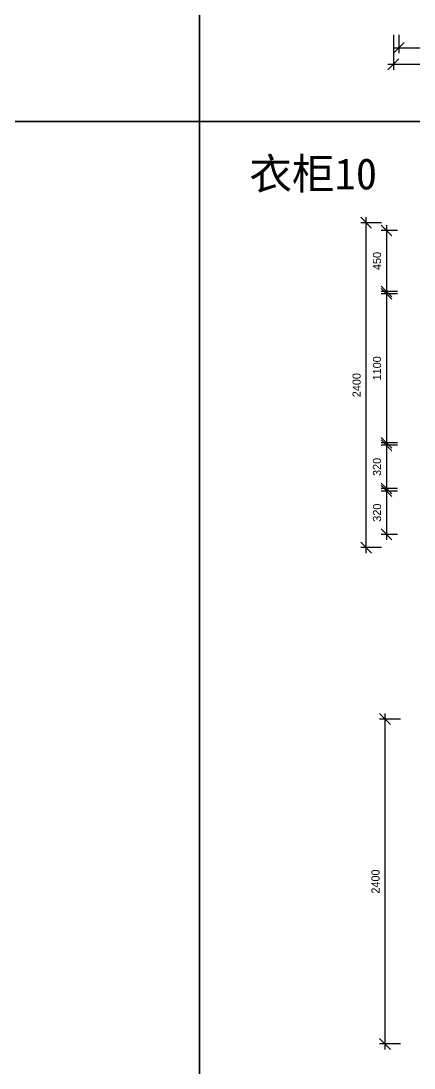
# Model space of a CAD drawing. Header units: millimetres. Extents: x 24776 to 57176, y -19492 to 15017.
# Drawn here: x 49379 to 52279, y -2402 to 5332 of the extents above; entities that cross this region are included whole.
import ezdxf

# ---------------------------------------------------------------- set-up
doc = ezdxf.new("R2010")
doc.units = ezdxf.units.MM
doc.header["$PDMODE"] = 3
doc.layers.add('ID-furniture', color=7, linetype='Continuous')
doc.styles.add('ARIAL', font='simhei.ttf')
doc.styles.add('RomanS', font='')
doc.styles.get('RomanS').set_extended_font_data('YouYuan')
doc.dimstyles.new('SC40', dxfattribs={"dimtxt": 60, "dimasz": 80, "dimexe": 40, "dimexo": 40, "dimgap": 40, "dimtad": 1, "dimdec": 0, "dimzin": 0, "dimdsep": 46, "dimtxsty": 'RomanS', "dimblk": 'OBLIQUE', "dimcen": 0, "dimdle": 40, "dimclrd": 9, "dimclre": 9, "dimclrt": 4, "dimadec": 0, "dimazin": 0, "dimtfac": 1, "dimtdec": 0, "dimtix": 1, "dimtmove": 2, "dimatfit": 1, "dimldrblk": 'DOT', "dimfxl": 1, "dimtolj": 1, "dimtzin": 0, "dimlwd": -1, "dimlwe": -1, "dimarcsym": 0})

# ---------------------------------------------------------------- blocks, each defined once
blk = doc.blocks.new('_Oblique')
at = {"color": 0, "linetype": 'ByBlock', "lineweight": -2}
blk.add_line((-0.5, -0.5), (0.5, 0.5), dxfattribs=at)
blk = doc.blocks.new('*D144')
at = {"color": 9, "transparency": 16777216}
for p, q in [((52126.8, 5229.3), (52126.8, 4972.1)), ((55356.8, 5229.3), (55356.8, 4972.1)), ((52086.8, 5012.1), (55396.8, 5012.1))]:
    blk.add_line(p, q, dxfattribs=at)
at = {"layer": 'Defpoints', "color": 0, "transparency": 16777216}
for p in [(52126.8, 5269.3), (55356.8, 5269.3), (55356.8, 5012.1)]:
    blk.add_point(p, dxfattribs=at)
at = {"color": 9, "transparency": 16777216, "xscale": 80, "yscale": 80, "zscale": 80, "rotation": 180}
blk.add_blockref('_Oblique', (52126.8, 5012.1), dxfattribs=at)
at = {"color": 9, "transparency": 16777216, "xscale": 80, "yscale": 80, "zscale": 80}
blk.add_blockref('_Oblique', (55356.8, 5012.1), dxfattribs=at)
at = {"color": 4, "transparency": 16777216, "insert": (53741.8, 5082.1), "char_height": 60, "attachment_point": 5, "style": 'RomanS'}
blk.add_mtext('\\A1;3230', dxfattribs=at)
blk = doc.blocks.new('_Dot')
at = {"color": 0, "linetype": 'ByBlock', "lineweight": -2}
blk.add_line((-0.5, 0), (-1, 0), dxfattribs=at)
at = {"color": 0, "linetype": 'ByBlock', "const_width": 0.5}
blk.add_lwpolyline([(-0.25, 0, 1), (0.25, 0, 1)], format="xyb", close=True, dxfattribs=at)
blk = doc.blocks.new('*D145')
at = {"color": 9, "transparency": 16777216}
for p, q in [((52166.8, 5229.3), (52166.8, 5094.3)), ((52616.8, 5229.3), (52616.8, 5094.3)), ((52126.8, 5134.3), (52656.8, 5134.3))]:
    blk.add_line(p, q, dxfattribs=at)
at = {"layer": 'Defpoints', "color": 0, "transparency": 16777216}
for p in [(52166.8, 5269.3), (52616.8, 5269.3), (52616.8, 5134.3)]:
    blk.add_point(p, dxfattribs=at)
at = {"color": 9, "transparency": 16777216, "xscale": 80, "yscale": 80, "zscale": 80, "rotation": 180}
blk.add_blockref('_Oblique', (52166.8, 5134.3), dxfattribs=at)
at = {"color": 9, "transparency": 16777216, "xscale": 80, "yscale": 80, "zscale": 80}
blk.add_blockref('_Oblique', (52616.8, 5134.3), dxfattribs=at)
at = {"color": 4, "transparency": 16777216, "insert": (52391.8, 5204.3), "char_height": 60, "attachment_point": 5, "style": 'RomanS'}
blk.add_mtext('\\A1;450', dxfattribs=at)
blk = doc.blocks.new('*D286')
at = {"color": 9, "transparency": 16777216}
for p, q in [((52179.1, 176), (52025, 176)), ((52065, -2264), (52065, 216)), ((52179.1, -2224), (52025, -2224))]:
    blk.add_line(p, q, dxfattribs=at)
at = {"layer": 'Defpoints', "color": 0, "transparency": 16777216}
for p in [(52065, 176), (52219.1, 176), (52219.1, -2224)]:
    blk.add_point(p, dxfattribs=at)
at = {"color": 9, "transparency": 16777216, "xscale": 80, "yscale": 80, "zscale": 80}
for p, rotation in [((52065, 176), 90), ((52065, -2224), 270)]:
    blk.add_blockref('_Oblique', p, dxfattribs=dict(at, rotation=rotation))
at = {"color": 4, "transparency": 16777216, "insert": (51995, -1024), "char_height": 60, "attachment_point": 5, "rotation": 90, "style": 'RomanS'}
blk.add_mtext('\\A1;2400', dxfattribs=at)
blk = doc.blocks.new('*D296')
at = {"color": 9, "transparency": 16777216}
for p, q in [((51925.7, 1402.4), (51925.7, 3882.4)), ((52039.8, 3842.4), (51885.7, 3842.4)), ((52039.8, 1442.4), (51885.7, 1442.4))]:
    blk.add_line(p, q, dxfattribs=at)
at = {"layer": 'Defpoints', "color": 0, "transparency": 16777216}
for p in [(51925.7, 3842.4), (52079.8, 3842.4), (52079.8, 1442.4)]:
    blk.add_point(p, dxfattribs=at)
at = {"color": 9, "transparency": 16777216, "xscale": 80, "yscale": 80, "zscale": 80}
for p, rotation in [((51925.7, 3842.4), 90), ((51925.7, 1442.4), 270)]:
    blk.add_blockref('_Oblique', p, dxfattribs=dict(at, rotation=rotation))
at = {"color": 4, "transparency": 16777216, "insert": (51855.7, 2642.4), "char_height": 60, "attachment_point": 5, "rotation": 90, "style": 'RomanS'}
blk.add_mtext('\\A1;2400', dxfattribs=at)
blk = doc.blocks.new('*D301')
at = {"color": 9, "transparency": 16777216}
for p, q in [((52076, 3824.4), (52076, 3294.4)), ((52156.8, 3784.4), (52036, 3784.4)), ((52156.8, 3334.4), (52036, 3334.4))]:
    blk.add_line(p, q, dxfattribs=at)
at = {"layer": 'Defpoints', "color": 0, "transparency": 16777216}
for p in [(52196.8, 3784.4), (52076, 3334.4), (52196.8, 3334.4)]:
    blk.add_point(p, dxfattribs=at)
at = {"color": 9, "transparency": 16777216, "xscale": 80, "yscale": 80, "zscale": 80}
for p, rotation in [((52076, 3784.4), 90), ((52076, 3334.4), 270)]:
    blk.add_blockref('_Oblique', p, dxfattribs=dict(at, rotation=rotation))
at = {"color": 4, "transparency": 16777216, "insert": (52006, 3559.4), "char_height": 60, "attachment_point": 5, "rotation": 90, "style": 'RomanS'}
blk.add_mtext('\\A1;450', dxfattribs=at)
blk = doc.blocks.new('*D302')
at = {"color": 9, "transparency": 16777216}
for p, q in [((52076, 3356.4), (52076, 2176.4)), ((52156.8, 3316.4), (52036, 3316.4)), ((52156.8, 2216.4), (52036, 2216.4))]:
    blk.add_line(p, q, dxfattribs=at)
at = {"layer": 'Defpoints', "color": 0, "transparency": 16777216}
for p in [(52196.8, 3316.4), (52076, 2216.4), (52196.8, 2216.4)]:
    blk.add_point(p, dxfattribs=at)
at = {"color": 9, "transparency": 16777216, "xscale": 80, "yscale": 80, "zscale": 80}
for p, rotation in [((52076, 3316.4), 90), ((52076, 2216.4), 270)]:
    blk.add_blockref('_Oblique', p, dxfattribs=dict(at, rotation=rotation))
at = {"color": 4, "transparency": 16777216, "insert": (52006, 2766.4), "char_height": 60, "attachment_point": 5, "rotation": 90, "style": 'RomanS'}
blk.add_mtext('\\A1;1100', dxfattribs=at)
blk = doc.blocks.new('*D303')
at = {"color": 9, "transparency": 16777216}
for p, q in [((52156.8, 2198.4), (52036, 2198.4)), ((52076, 2238.4), (52076, 1838.4)), ((52156.8, 1878.4), (52036, 1878.4))]:
    blk.add_line(p, q, dxfattribs=at)
at = {"layer": 'Defpoints', "color": 0, "transparency": 16777216}
for p in [(52196.8, 2198.4), (52076, 1878.4), (52196.8, 1878.4)]:
    blk.add_point(p, dxfattribs=at)
at = {"color": 9, "transparency": 16777216, "xscale": 80, "yscale": 80, "zscale": 80}
for p, rotation in [((52076, 2198.4), 90), ((52076, 1878.4), 270)]:
    blk.add_blockref('_Oblique', p, dxfattribs=dict(at, rotation=rotation))
at = {"color": 4, "transparency": 16777216, "insert": (52006, 2038.4), "char_height": 60, "attachment_point": 5, "rotation": 90, "style": 'RomanS'}
blk.add_mtext('\\A1;320', dxfattribs=at)
blk = doc.blocks.new('*D304')
at = {"color": 9, "transparency": 16777216}
for p, q in [((52156.8, 1860.4), (52036, 1860.4)), ((52076, 1900.4), (52076, 1500.4)), ((52156.8, 1540.4), (52036, 1540.4))]:
    blk.add_line(p, q, dxfattribs=at)
at = {"layer": 'Defpoints', "color": 0, "transparency": 16777216}
for p in [(52196.8, 1860.4), (52076, 1540.4), (52196.8, 1540.4)]:
    blk.add_point(p, dxfattribs=at)
at = {"color": 9, "transparency": 16777216, "xscale": 80, "yscale": 80, "zscale": 80}
for p, rotation in [((52076, 1860.4), 90), ((52076, 1540.4), 270)]:
    blk.add_blockref('_Oblique', p, dxfattribs=dict(at, rotation=rotation))
at = {"color": 4, "transparency": 16777216, "insert": (52006, 1700.4), "char_height": 60, "attachment_point": 5, "rotation": 90, "style": 'RomanS'}
blk.add_mtext('\\A1;320', dxfattribs=at)

msp = doc.modelspace()

# ---------------------------------------------------------------- linework, layer by layer
at = {"color": 250}
for points in [[(44216.3, 12844.3), (50696.3, 12844.3), (50696.3, 4589.1), (44216.3, 4589.1)], [(50696.3, 12844.3), (57176.3, 12844.3), (57176.3, 4589.1), (50696.3, 4589.1)], [(44216.3, 4589.1), (50696.3, 4589.1), (50696.3, -3438.1), (44216.3, -3438.1)], [(50696.3, 4589.1), (57176.3, 4589.1), (57176.3, -3438.1), (50696.3, -3438.1)]]:
    msp.add_lwpolyline(points, close=True, dxfattribs=at)

# ---------------------------------------------------------------- texts
at = {"layer": 'ID-furniture', "insert": (51064.5, 4318.6), "char_height": 230.4, "attachment_point": 1, "style": 'ARIAL'}
msp.add_mtext('{\\fSimSun|b0|i0|c134|p2;衣柜10}', dxfattribs=at)

# ---------------------------------------------------------------- dimensions: what is measured, and where the dimension line sits
at = {"color": 255}
for base, p1, p2, picture, middle in [((55356.8, 5012.1), (52126.8, 5269.3), (55356.8, 5269.3), '*D144', (53741.8, 5082.1)), ((52616.8, 5134.3), (52166.8, 5269.3), (52616.8, 5269.3), '*D145', (52391.8, 5204.3))]:
    dim = msp.add_linear_dim(base=base, p1=p1, p2=p2, dimstyle='SC40', dxfattribs=at)
    dim.commit()
    dim.dimension.update_dxf_attribs({"geometry": picture, "text_midpoint": middle})
for base, p1, p2, picture, middle in [((51925.7, 3842.4), (52079.8, 1442.4), (52079.8, 3842.4), '*D296', (51855.7, 2642.4)), ((52076, 3334.4), (52196.8, 3784.4), (52196.8, 3334.4), '*D301', (52006, 3559.4)), ((52076, 2216.4), (52196.8, 3316.4), (52196.8, 2216.4), '*D302', (52006, 2766.4)), ((52076, 1878.4), (52196.8, 2198.4), (52196.8, 1878.4), '*D303', (52006, 2038.4)), ((52076, 1540.4), (52196.8, 1860.4), (52196.8, 1540.4), '*D304', (52006, 1700.4)), ((52065, 176), (52219.1, -2224), (52219.1, 176), '*D286', (51995, -1024))]:
    dim = msp.add_linear_dim(base=base, p1=p1, p2=p2, angle=90, dimstyle='SC40', dxfattribs=at)
    dim.commit()
    dim.dimension.update_dxf_attribs({"geometry": picture, "text_midpoint": middle})

doc.saveas('drawing.dxf')
